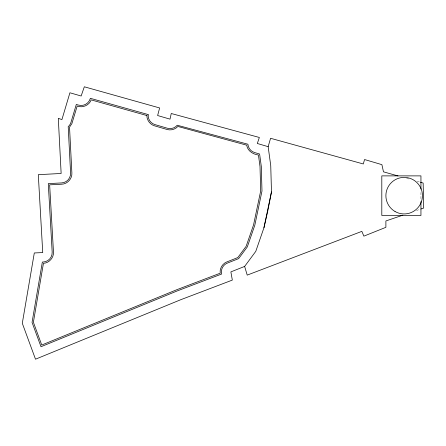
<?xml version="1.0" encoding="UTF-8"?>
<svg xmlns="http://www.w3.org/2000/svg" width="446" height="446" viewBox="0 0 446 446"><rect width="100%" height="100%" fill="white"/><g stroke="black" fill="none" stroke-linecap="round" stroke-linejoin="round"><path stroke-width="0.33" stroke-dasharray="2.23 1.67" d="M416.531 210.501L420.439 209.163M406.618 178.361L409.924 179.292M417.194 181.344L419.837 182.085M420.946 192.538L420.946 198.788"/><path stroke-width="0.67" d="M271.475 191.88L267.689 211.365L263.948 227.755L255.775 251.366L244.637 266.424L230.872 271.887L232.333 280.099L180.847 299.673L35.507 359.203L22.3 323.283L34.303 252.96L42.732 252.57L38.3 174.676L61.141 173.472L58.303 118.368L61.916 119.573L69.916 92.779L81.144 96.001L84.327 86.797L159.64 107.96L157.622 115.531L170.01 119.143L171.253 113.507L259.349 137.468L257.325 143.489L268.163 146.673L270.744 165.683L271.475 191.88L263.948 227.755M268.163 146.673L270.571 138.288L363.312 163.966L364.555 159.534L381.893 164.652L383.482 171.838L398.022 175.936M402.838 215.173L385.89 220.96L385.89 227.321L363.869 236.14L361.845 231.368L247.218 275.11L244.637 266.424M421.091 208.945L423.7 208.053L423.142 183.022L420.494 182.275M420.946 189.071L420.946 175.88L381.804 175.88L381.804 215.451L420.946 215.451L420.946 201.564M146.873 115.542C146.795 120.197 150.129 124.612 154.611 125.856L166.999 129.468C170.807 130.611 175.211 129.418 177.876 126.458L246.71 145.179C247.424 150.943 253.127 154.31 258.446 155.024L260.012 166.559L260.693 190.91L253.562 224.879L246.153 246.292L237.818 257.559L226.903 261.891C222.454 263.58 219.527 268.486 220.213 273.203L176.789 289.716L41.751 345.026L33.383 322.268L43.446 263.296C49.127 263.068 53.894 257.693 53.47 252.023L49.651 184.845L61.71 184.209C67.446 184.042 72.313 178.645 71.878 172.914L69.526 127.171L71.884 123.603L77.175 106.053C82.516 108.188 89.217 105.362 91.157 99.887L146.873 115.542M148.178 114.895L148.234 116.718A9.461 9.461 0 0 0 154.968 124.612L167.356 128.231A9.461 9.461 0 0 0 177.252 125.237L247.892 144.231A9.461 9.461 0 0 0 254.66 152.565L259.611 154.026L261.3 166.453L261.986 191.027L254.811 225.224L247.307 246.906L238.638 258.624L227.382 263.09A9.466 9.466 0 0 0 222.197 268.102L221.868 268.971A9.466 9.466 0 0 0 221.556 273.543L221.645 274.039L177.263 290.915L40.999 346.726L32.051 322.391L42.348 262.064L43.167 262.025A9.466 9.466 0 0 0 52.176 252.035L48.291 183.624L61.637 182.921A9.466 9.466 0 0 0 70.591 172.981L68.205 126.631L68.573 126.302A9.466 9.466 0 0 0 70.981 122.282L76.305 104.459L78.529 105.1A9.466 9.466 0 0 0 90.086 99.096L90.354 98.321L148.217 114.577L148.178 114.895M395.033 211.499A18.28 18.28 0 0 0 422.451 195.666A18.28 18.28 0 0 0 395.033 179.833A18.28 18.28 0 0 0 395.033 211.499"/></g></svg>
